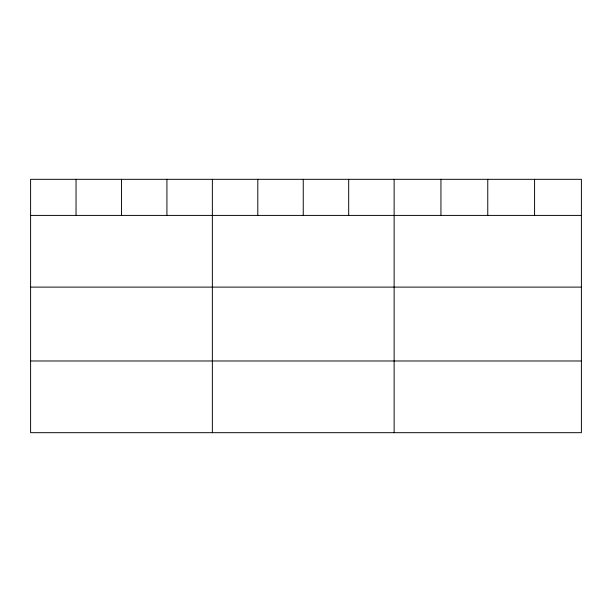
<?xml version="1.0" encoding="UTF-8"?>
<svg xmlns="http://www.w3.org/2000/svg" width="612" height="612" viewBox="0 0 612 612"><rect width="100%" height="100%" fill="white"/><g stroke="black" fill="none" stroke-linecap="round" stroke-linejoin="round"><path stroke-width="0.92" d="M581.4 215.409L581.4 432.684L30.6 432.684L30.6 179.316L581.4 179.316L581.4 215.409L30.6 215.409M30.6 287.112L581.4 287.112M30.6 360.981L581.4 360.981M534.582 179.316L534.582 215.409M487.764 179.316L487.764 215.409M440.946 179.316L440.946 215.409M394.128 179.316L394.128 432.684M348.687 179.316L348.687 215.409M303.246 179.316L303.246 215.409M257.805 179.316L257.805 215.409M212.364 179.316L212.364 432.684M166.923 179.316L166.923 215.409M121.482 179.316L121.482 215.409M76.041 179.316L76.041 215.409"/></g></svg>
